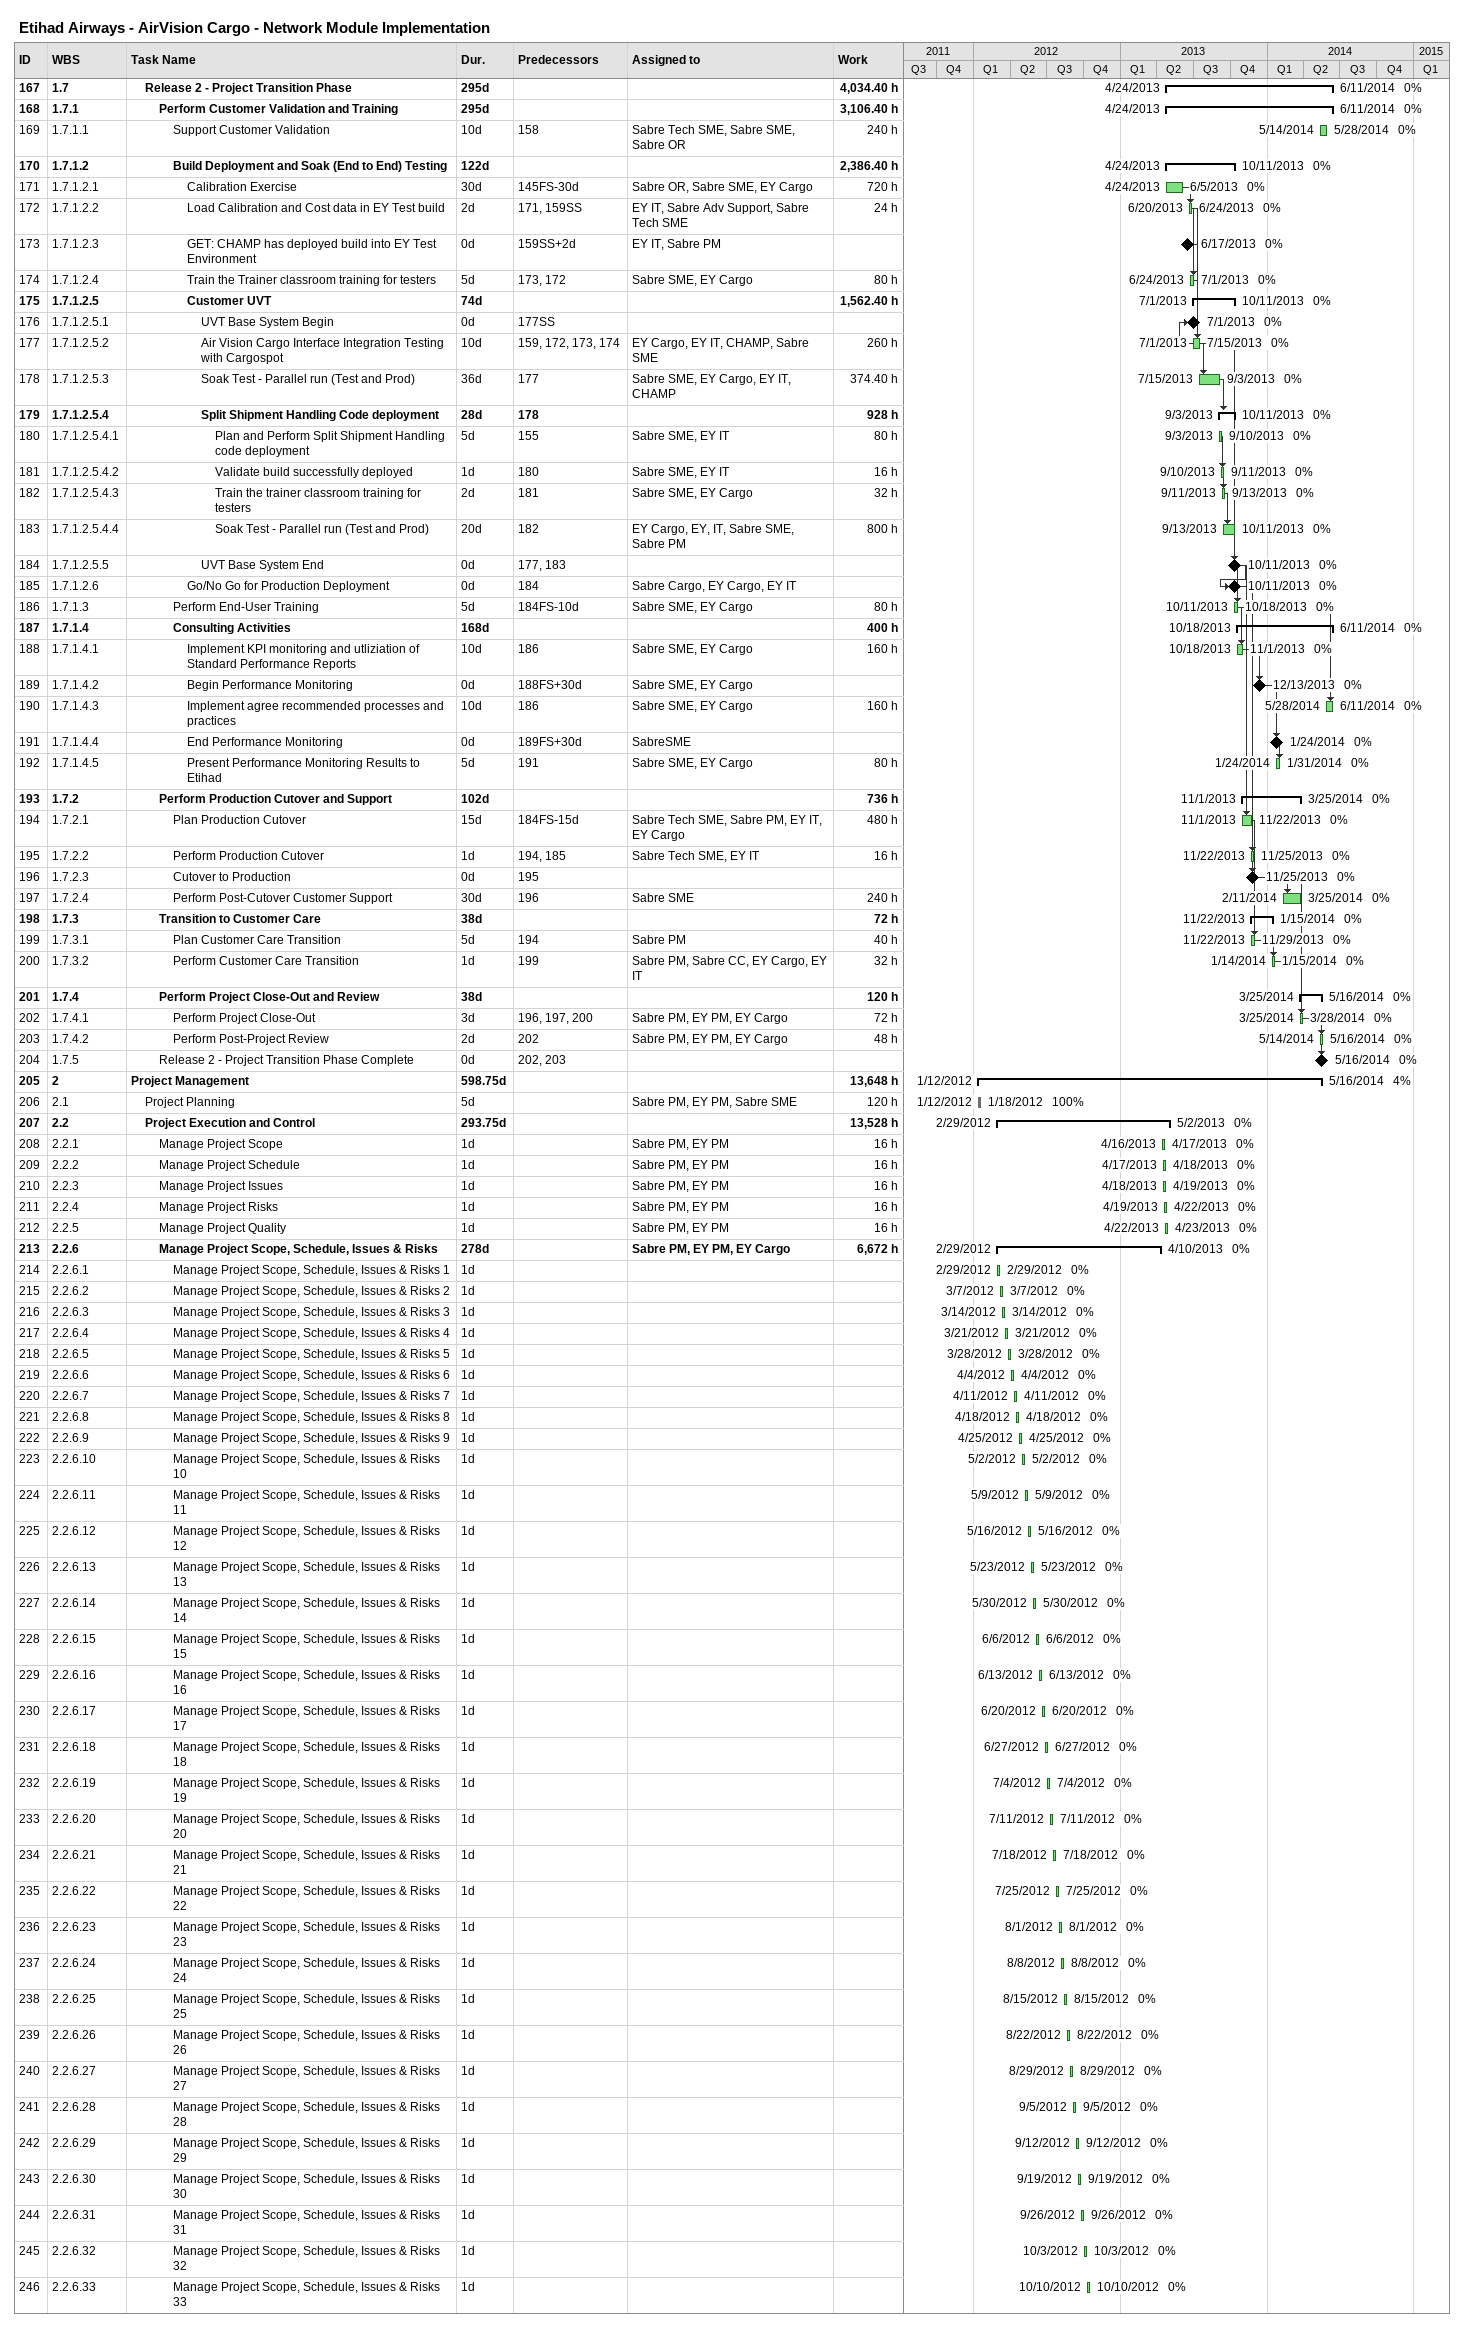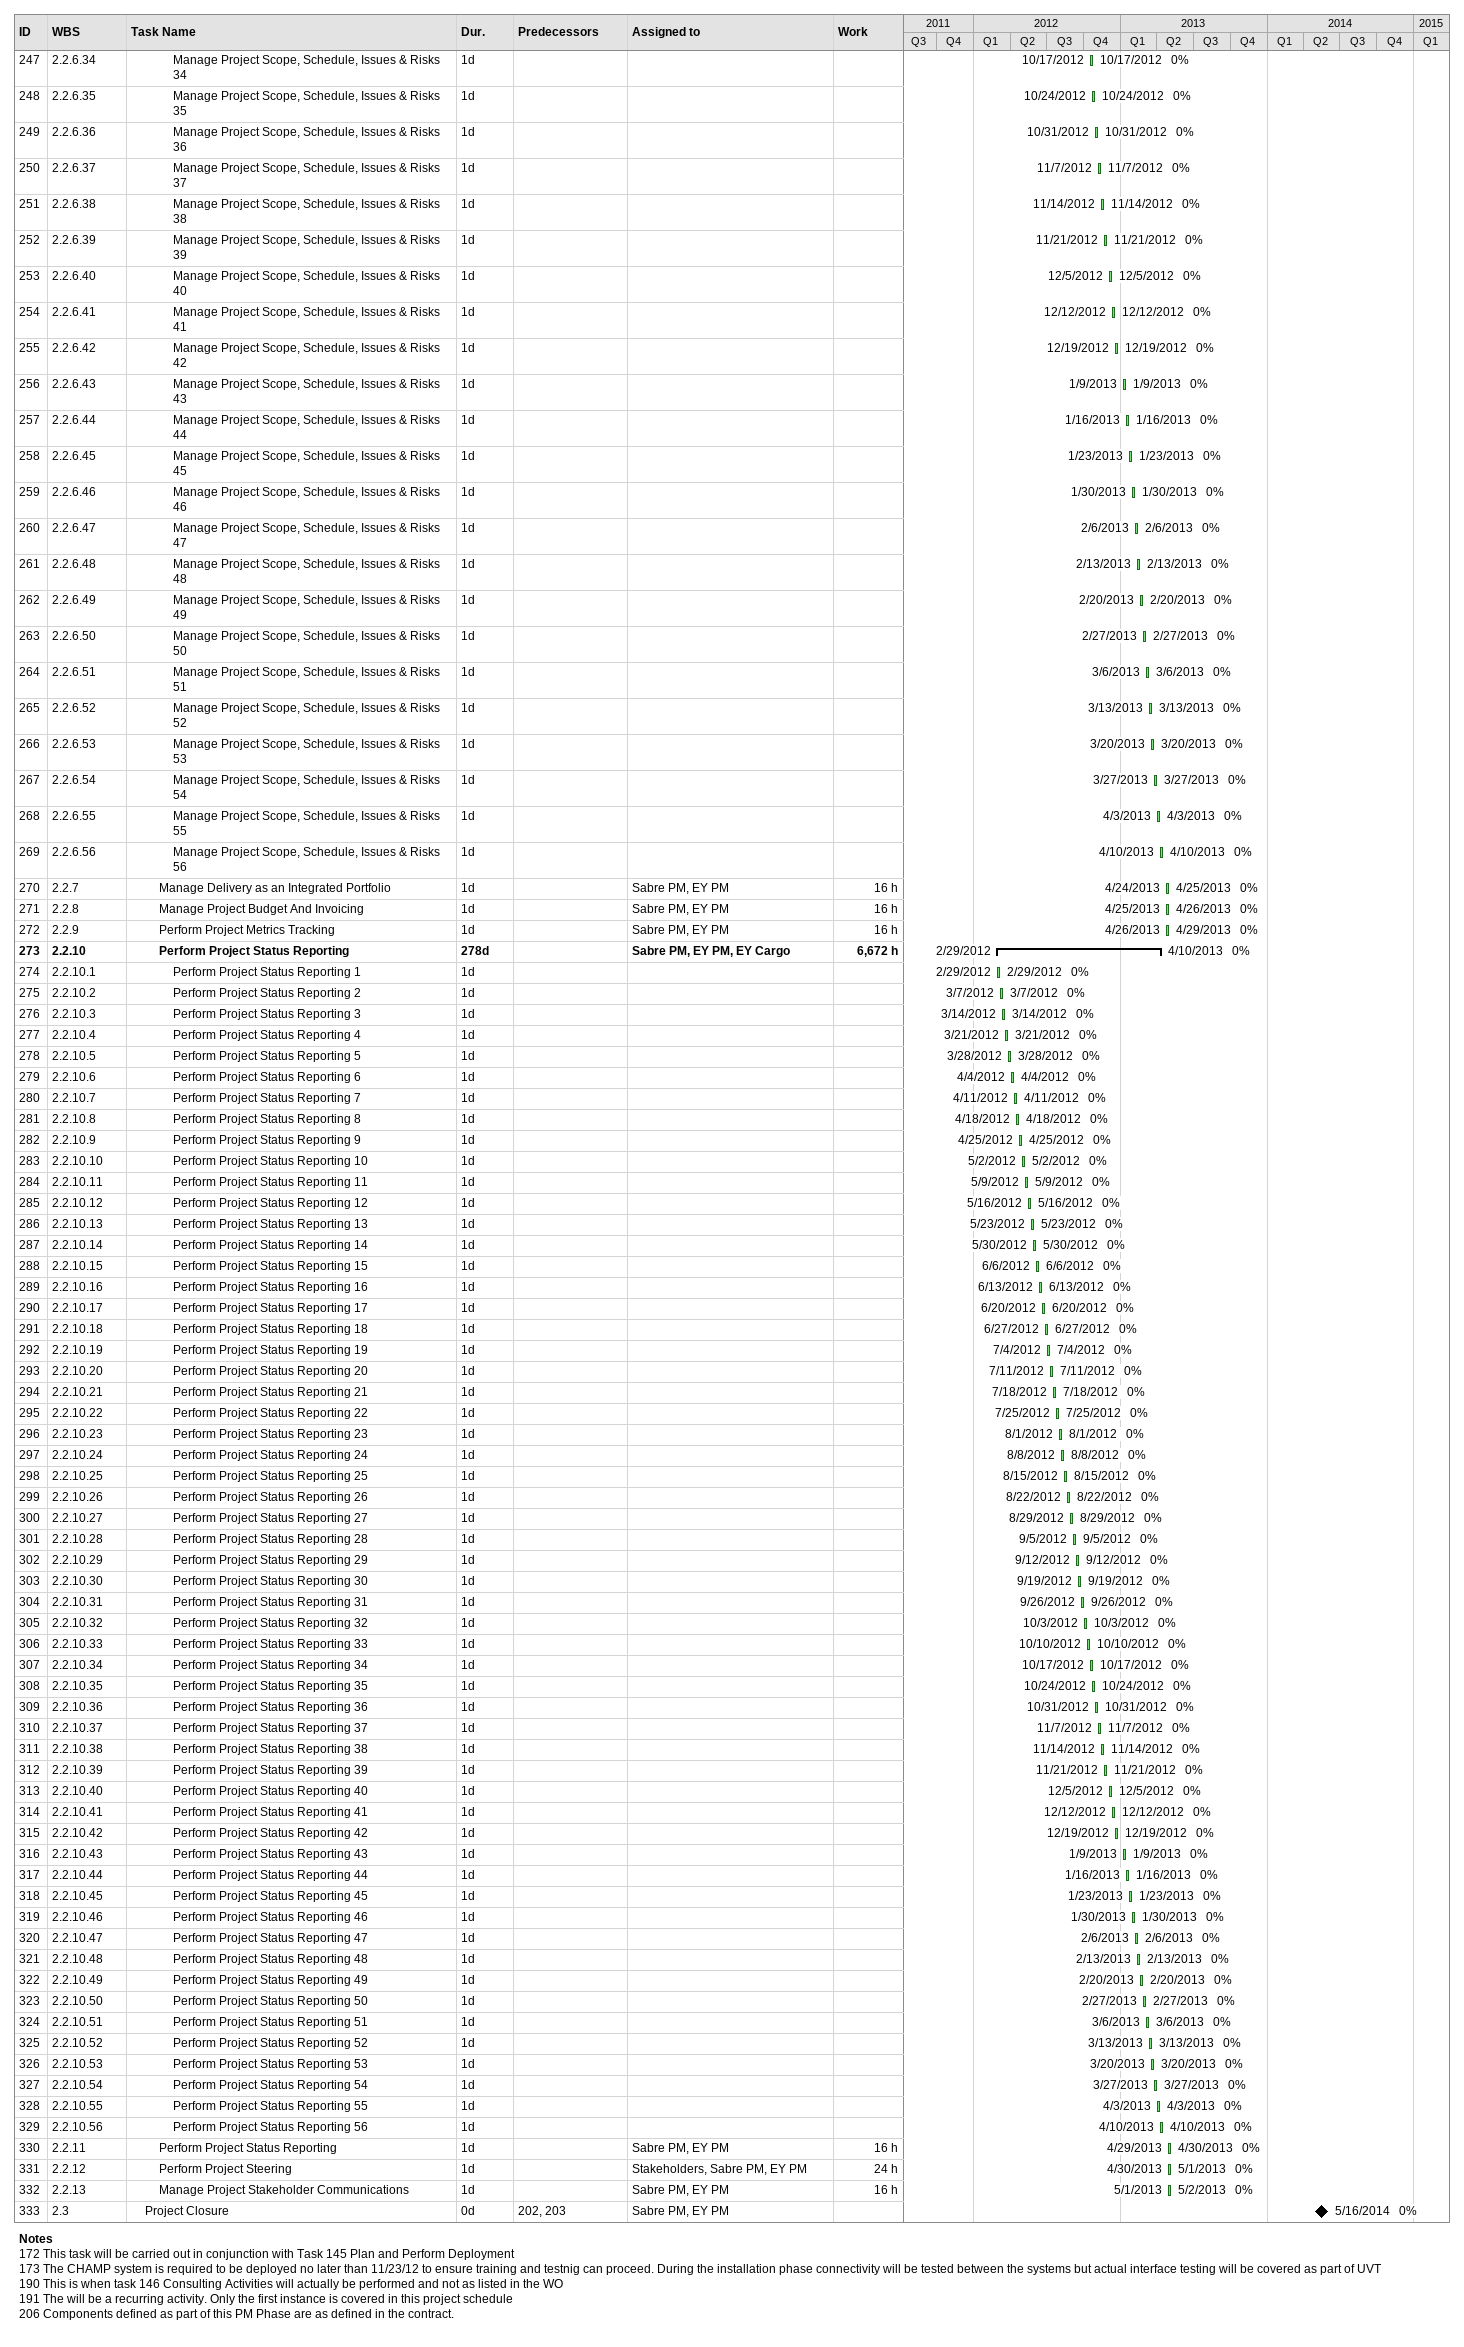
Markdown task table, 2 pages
Etihad Airways - AirVision Cargo - Network Module Implementation

| ID | WBS | Task | Duration | Start | Finish | Predecessors | Resources | % complete | Work (h) |
|---|---|---|---|---|---|---|---|---|---|
| 167 | 1.7 | **Release 2 - Project Transition Phase** | 295d | 2013-04-24 | 2014-06-11 |  |  | 0 | 4034.40 |
| 168 | 1.7.1 | **Perform Customer Validation and Training** | 295d | 2013-04-24 | 2014-06-11 |  |  | 0 | 3106.40 |
| 169 | 1.7.1.1 | Support Customer Validation | 10d | 2014-05-14 | 2014-05-28 | 158 | Sabre Tech SME, Sabre SME, Sabre OR | 0 | 240 |
| 170 | 1.7.1.2 | **Build Deployment and Soak (End to End) Testing** | 122d | 2013-04-24 | 2013-10-11 |  |  | 0 | 2386.40 |
| 171 | 1.7.1.2.1 | Calibration Exercise | 30d | 2013-04-24 | 2013-06-05 | 145FS-30d | Sabre OR, Sabre SME, EY Cargo | 0 | 720 |
| 172 | 1.7.1.2.2 | Load Calibration and Cost data in EY Test build | 2d | 2013-06-20 | 2013-06-24 | 171, 159SS | EY IT, Sabre Adv Support, Sabre Tech SME | 0 | 24 |
| 173 | 1.7.1.2.3 | GET: CHAMP has deployed build into EY Test Environment | 0d | 2013-06-17 | 2013-06-17 | 159SS+2d | EY IT, Sabre PM | 0 |  |
| 174 | 1.7.1.2.4 | Train the Trainer classroom training for testers | 5d | 2013-06-24 | 2013-07-01 | 173, 172 | Sabre SME, EY Cargo | 0 | 80 |
| 175 | 1.7.1.2.5 | **Customer UVT** | 74d | 2013-07-01 | 2013-10-11 |  |  | 0 | 1562.40 |
| 176 | 1.7.1.2.5.1 | UVT Base System Begin | 0d | 2013-07-01 | 2013-07-01 | 177SS |  | 0 |  |
| 177 | 1.7.1.2.5.2 | Air Vision Cargo Interface Integration Testing with Cargospot | 10d | 2013-07-01 | 2013-07-15 | 159, 172, 173, 174 | EY Cargo, EY IT, CHAMP, Sabre SME | 0 | 260 |
| 178 | 1.7.1.2.5.3 | Soak Test - Parallel run (Test and Prod) | 36d | 2013-07-15 | 2013-09-03 | 177 | Sabre SME, EY Cargo, EY IT, CHAMP | 0 | 374.40 |
| 179 | 1.7.1.2.5.4 | **Split Shipment Handling Code deployment** | 28d | 2013-09-03 | 2013-10-11 | 178 |  | 0 | 928 |
| 180 | 1.7.1.2.5.4.1 | Plan and Perform Split Shipment Handling code deployment | 5d | 2013-09-03 | 2013-09-10 | 155 | Sabre SME, EY IT | 0 | 80 |
| 181 | 1.7.1.2.5.4.2 | Validate build successfully deployed | 1d | 2013-09-10 | 2013-09-11 | 180 | Sabre SME, EY IT | 0 | 16 |
| 182 | 1.7.1.2.5.4.3 | Train the trainer classroom training for testers | 2d | 2013-09-11 | 2013-09-13 | 181 | Sabre SME, EY Cargo | 0 | 32 |
| 183 | 1.7.1.2.5.4.4 | Soak Test - Parallel run (Test and Prod) | 20d | 2013-09-13 | 2013-10-11 | 182 | EY Cargo, EY, IT, Sabre SME, Sabre PM | 0 | 800 |
| 184 | 1.7.1.2.5.5 | UVT Base System End | 0d | 2013-10-11 | 2013-10-11 | 177, 183 |  | 0 |  |
| 185 | 1.7.1.2.6 | Go/No Go for Production Deployment | 0d | 2013-10-11 | 2013-10-11 | 184 | Sabre Cargo, EY Cargo, EY IT | 0 |  |
| 186 | 1.7.1.3 | Perform End-User Training | 5d | 2013-10-11 | 2013-10-18 | 184FS-10d | Sabre SME, EY Cargo | 0 | 80 |
| 187 | 1.7.1.4 | **Consulting Activities** | 168d | 2013-10-18 | 2014-06-11 |  |  | 0 | 400 |
| 188 | 1.7.1.4.1 | Implement KPI monitoring and utliziation of Standard Performance Reports | 10d | 2013-10-18 | 2013-11-01 | 186 | Sabre SME, EY Cargo | 0 | 160 |
| 189 | 1.7.1.4.2 | Begin Performance Monitoring | 0d | 2013-12-13 | 2013-12-13 | 188FS+30d | Sabre SME, EY Cargo | 0 |  |
| 190 | 1.7.1.4.3 | Implement agree recommended processes and practices | 10d | 2014-05-28 | 2014-06-11 | 186 | Sabre SME, EY Cargo | 0 | 160 |
| 191 | 1.7.1.4.4 | End Performance Monitoring | 0d | 2014-01-24 | 2014-01-24 | 189FS+30d | SabreSME | 0 |  |
| 192 | 1.7.1.4.5 | Present Performance Monitoring Results to Etihad | 5d | 2014-01-24 | 2014-01-31 | 191 | Sabre SME, EY Cargo | 0 | 80 |
| 193 | 1.7.2 | **Perform Production Cutover and Support** | 102d | 2013-11-01 | 2014-03-25 |  |  | 0 | 736 |
| 194 | 1.7.2.1 | Plan Production Cutover | 15d | 2013-11-01 | 2013-11-22 | 184FS-15d | Sabre Tech SME, Sabre PM, EY IT, EY Cargo | 0 | 480 |
| 195 | 1.7.2.2 | Perform Production Cutover | 1d | 2013-11-22 | 2013-11-25 | 194, 185 | Sabre Tech SME, EY IT | 0 | 16 |
| 196 | 1.7.2.3 | Cutover to Production | 0d | 2013-11-25 | 2013-11-25 | 195 |  | 0 |  |
| 197 | 1.7.2.4 | Perform Post-Cutover Customer Support | 30d | 2014-02-11 | 2014-03-25 | 196 | Sabre SME | 0 | 240 |
| 198 | 1.7.3 | **Transition to Customer Care** | 38d | 2013-11-22 | 2014-01-15 |  |  | 0 | 72 |
| 199 | 1.7.3.1 | Plan Customer Care Transition | 5d | 2013-11-22 | 2013-11-29 | 194 | Sabre PM | 0 | 40 |
| 200 | 1.7.3.2 | Perform Customer Care Transition | 1d | 2014-01-14 | 2014-01-15 | 199 | Sabre PM, Sabre CC, EY Cargo, EY IT | 0 | 32 |
| 201 | 1.7.4 | **Perform Project Close-Out and Review** | 38d | 2014-03-25 | 2014-05-16 |  |  | 0 | 120 |
| 202 | 1.7.4.1 | Perform Project Close-Out | 3d | 2014-03-25 | 2014-03-28 | 196, 197, 200 | Sabre PM, EY PM, EY Cargo | 0 | 72 |
| 203 | 1.7.4.2 | Perform Post-Project Review | 2d | 2014-05-14 | 2014-05-16 | 202 | Sabre PM, EY PM, EY Cargo | 0 | 48 |
| 204 | 1.7.5 | Release 2 - Project Transition Phase Complete | 0d | 2014-05-16 | 2014-05-16 | 202, 203 |  | 0 |  |
| 205 | 2 | **Project Management** | 598.75d | 2012-01-12 | 2014-05-16 |  |  | 4 | 13648 |
| 206 | 2.1 | Project Planning | 5d | 2012-01-12 | 2012-01-18 |  | Sabre PM, EY PM, Sabre SME | 100 | 120 |
| 207 | 2.2 | **Project Execution and Control** | 293.75d | 2012-02-29 | 2013-05-02 |  |  | 0 | 13528 |
| 208 | 2.2.1 | Manage Project Scope | 1d | 2013-04-16 | 2013-04-17 |  | Sabre PM, EY PM | 0 | 16 |
| 209 | 2.2.2 | Manage Project Schedule | 1d | 2013-04-17 | 2013-04-18 |  | Sabre PM, EY PM | 0 | 16 |
| 210 | 2.2.3 | Manage Project Issues | 1d | 2013-04-18 | 2013-04-19 |  | Sabre PM, EY PM | 0 | 16 |
| 211 | 2.2.4 | Manage Project Risks | 1d | 2013-04-19 | 2013-04-22 |  | Sabre PM, EY PM | 0 | 16 |
| 212 | 2.2.5 | Manage Project Quality | 1d | 2013-04-22 | 2013-04-23 |  | Sabre PM, EY PM | 0 | 16 |
| 213 | 2.2.6 | **Manage Project Scope, Schedule, Issues & Risks** | 278d | 2012-02-29 | 2013-04-10 |  | Sabre PM, EY PM, EY Cargo | 0 | 6672 |
| 214 | 2.2.6.1 | Manage Project Scope, Schedule, Issues & Risks 1 | 1d | 2012-02-29 | 2012-02-29 |  |  | 0 |  |
| 215 | 2.2.6.2 | Manage Project Scope, Schedule, Issues & Risks 2 | 1d | 2012-03-07 | 2012-03-07 |  |  | 0 |  |
| 216 | 2.2.6.3 | Manage Project Scope, Schedule, Issues & Risks 3 | 1d | 2012-03-14 | 2012-03-14 |  |  | 0 |  |
| 217 | 2.2.6.4 | Manage Project Scope, Schedule, Issues & Risks 4 | 1d | 2012-03-21 | 2012-03-21 |  |  | 0 |  |
| 218 | 2.2.6.5 | Manage Project Scope, Schedule, Issues & Risks 5 | 1d | 2012-03-28 | 2012-03-28 |  |  | 0 |  |
| 219 | 2.2.6.6 | Manage Project Scope, Schedule, Issues & Risks 6 | 1d | 2012-04-04 | 2012-04-04 |  |  | 0 |  |
| 220 | 2.2.6.7 | Manage Project Scope, Schedule, Issues & Risks 7 | 1d | 2012-04-11 | 2012-04-11 |  |  | 0 |  |
| 221 | 2.2.6.8 | Manage Project Scope, Schedule, Issues & Risks 8 | 1d | 2012-04-18 | 2012-04-18 |  |  | 0 |  |
| 222 | 2.2.6.9 | Manage Project Scope, Schedule, Issues & Risks 9 | 1d | 2012-04-25 | 2012-04-25 |  |  | 0 |  |
| 223 | 2.2.6.10 | Manage Project Scope, Schedule, Issues & Risks 10 | 1d | 2012-05-02 | 2012-05-02 |  |  | 0 |  |
| 224 | 2.2.6.11 | Manage Project Scope, Schedule, Issues & Risks 11 | 1d | 2012-05-09 | 2012-05-09 |  |  | 0 |  |
| 225 | 2.2.6.12 | Manage Project Scope, Schedule, Issues & Risks 12 | 1d | 2012-05-16 | 2012-05-16 |  |  | 0 |  |
| 226 | 2.2.6.13 | Manage Project Scope, Schedule, Issues & Risks 13 | 1d | 2012-05-23 | 2012-05-23 |  |  | 0 |  |
| 227 | 2.2.6.14 | Manage Project Scope, Schedule, Issues & Risks 14 | 1d | 2012-05-30 | 2012-05-30 |  |  | 0 |  |
| 228 | 2.2.6.15 | Manage Project Scope, Schedule, Issues & Risks 15 | 1d | 2012-06-06 | 2012-06-06 |  |  | 0 |  |
| 229 | 2.2.6.16 | Manage Project Scope, Schedule, Issues & Risks 16 | 1d | 2012-06-13 | 2012-06-13 |  |  | 0 |  |
| 230 | 2.2.6.17 | Manage Project Scope, Schedule, Issues & Risks 17 | 1d | 2012-06-20 | 2012-06-20 |  |  | 0 |  |
| 231 | 2.2.6.18 | Manage Project Scope, Schedule, Issues & Risks 18 | 1d | 2012-06-27 | 2012-06-27 |  |  | 0 |  |
| 232 | 2.2.6.19 | Manage Project Scope, Schedule, Issues & Risks 19 | 1d | 2012-07-04 | 2012-07-04 |  |  | 0 |  |
| 233 | 2.2.6.20 | Manage Project Scope, Schedule, Issues & Risks 20 | 1d | 2012-07-11 | 2012-07-11 |  |  | 0 |  |
| 234 | 2.2.6.21 | Manage Project Scope, Schedule, Issues & Risks 21 | 1d | 2012-07-18 | 2012-07-18 |  |  | 0 |  |
| 235 | 2.2.6.22 | Manage Project Scope, Schedule, Issues & Risks 22 | 1d | 2012-07-25 | 2012-07-25 |  |  | 0 |  |
| 236 | 2.2.6.23 | Manage Project Scope, Schedule, Issues & Risks 23 | 1d | 2012-08-01 | 2012-08-01 |  |  | 0 |  |
| 237 | 2.2.6.24 | Manage Project Scope, Schedule, Issues & Risks 24 | 1d | 2012-08-08 | 2012-08-08 |  |  | 0 |  |
| 238 | 2.2.6.25 | Manage Project Scope, Schedule, Issues & Risks 25 | 1d | 2012-08-15 | 2012-08-15 |  |  | 0 |  |
| 239 | 2.2.6.26 | Manage Project Scope, Schedule, Issues & Risks 26 | 1d | 2012-08-22 | 2012-08-22 |  |  | 0 |  |
| 240 | 2.2.6.27 | Manage Project Scope, Schedule, Issues & Risks 27 | 1d | 2012-08-29 | 2012-08-29 |  |  | 0 |  |
| 241 | 2.2.6.28 | Manage Project Scope, Schedule, Issues & Risks 28 | 1d | 2012-09-05 | 2012-09-05 |  |  | 0 |  |
| 242 | 2.2.6.29 | Manage Project Scope, Schedule, Issues & Risks 29 | 1d | 2012-09-12 | 2012-09-12 |  |  | 0 |  |
| 243 | 2.2.6.30 | Manage Project Scope, Schedule, Issues & Risks 30 | 1d | 2012-09-19 | 2012-09-19 |  |  | 0 |  |
| 244 | 2.2.6.31 | Manage Project Scope, Schedule, Issues & Risks 31 | 1d | 2012-09-26 | 2012-09-26 |  |  | 0 |  |
| 245 | 2.2.6.32 | Manage Project Scope, Schedule, Issues & Risks 32 | 1d | 2012-10-03 | 2012-10-03 |  |  | 0 |  |
| 246 | 2.2.6.33 | Manage Project Scope, Schedule, Issues & Risks 33 | 1d | 2012-10-10 | 2012-10-10 |  |  | 0 |  |
| 247 | 2.2.6.34 | Manage Project Scope, Schedule, Issues & Risks 34 | 1d | 2012-10-17 | 2012-10-17 |  |  | 0 |  |
| 248 | 2.2.6.35 | Manage Project Scope, Schedule, Issues & Risks 35 | 1d | 2012-10-24 | 2012-10-24 |  |  | 0 |  |
| 249 | 2.2.6.36 | Manage Project Scope, Schedule, Issues & Risks 36 | 1d | 2012-10-31 | 2012-10-31 |  |  | 0 |  |
| 250 | 2.2.6.37 | Manage Project Scope, Schedule, Issues & Risks 37 | 1d | 2012-11-07 | 2012-11-07 |  |  | 0 |  |
| 251 | 2.2.6.38 | Manage Project Scope, Schedule, Issues & Risks 38 | 1d | 2012-11-14 | 2012-11-14 |  |  | 0 |  |
| 252 | 2.2.6.39 | Manage Project Scope, Schedule, Issues & Risks 39 | 1d | 2012-11-21 | 2012-11-21 |  |  | 0 |  |
| 253 | 2.2.6.40 | Manage Project Scope, Schedule, Issues & Risks 40 | 1d | 2012-12-05 | 2012-12-05 |  |  | 0 |  |
| 254 | 2.2.6.41 | Manage Project Scope, Schedule, Issues & Risks 41 | 1d | 2012-12-12 | 2012-12-12 |  |  | 0 |  |
| 255 | 2.2.6.42 | Manage Project Scope, Schedule, Issues & Risks 42 | 1d | 2012-12-19 | 2012-12-19 |  |  | 0 |  |
| 256 | 2.2.6.43 | Manage Project Scope, Schedule, Issues & Risks 43 | 1d | 2013-01-09 | 2013-01-09 |  |  | 0 |  |
| 257 | 2.2.6.44 | Manage Project Scope, Schedule, Issues & Risks 44 | 1d | 2013-01-16 | 2013-01-16 |  |  | 0 |  |
| 258 | 2.2.6.45 | Manage Project Scope, Schedule, Issues & Risks 45 | 1d | 2013-01-23 | 2013-01-23 |  |  | 0 |  |
| 259 | 2.2.6.46 | Manage Project Scope, Schedule, Issues & Risks 46 | 1d | 2013-01-30 | 2013-01-30 |  |  | 0 |  |
| 260 | 2.2.6.47 | Manage Project Scope, Schedule, Issues & Risks 47 | 1d | 2013-02-06 | 2013-02-06 |  |  | 0 |  |
| 261 | 2.2.6.48 | Manage Project Scope, Schedule, Issues & Risks 48 | 1d | 2013-02-13 | 2013-02-13 |  |  | 0 |  |
| 262 | 2.2.6.49 | Manage Project Scope, Schedule, Issues & Risks 49 | 1d | 2013-02-20 | 2013-02-20 |  |  | 0 |  |
| 263 | 2.2.6.50 | Manage Project Scope, Schedule, Issues & Risks 50 | 1d | 2013-02-27 | 2013-02-27 |  |  | 0 |  |
| 264 | 2.2.6.51 | Manage Project Scope, Schedule, Issues & Risks 51 | 1d | 2013-03-06 | 2013-03-06 |  |  | 0 |  |
| 265 | 2.2.6.52 | Manage Project Scope, Schedule, Issues & Risks 52 | 1d | 2013-03-13 | 2013-03-13 |  |  | 0 |  |
| 266 | 2.2.6.53 | Manage Project Scope, Schedule, Issues & Risks 53 | 1d | 2013-03-20 | 2013-03-20 |  |  | 0 |  |
| 267 | 2.2.6.54 | Manage Project Scope, Schedule, Issues & Risks 54 | 1d | 2013-03-27 | 2013-03-27 |  |  | 0 |  |
| 268 | 2.2.6.55 | Manage Project Scope, Schedule, Issues & Risks 55 | 1d | 2013-04-03 | 2013-04-03 |  |  | 0 |  |
| 269 | 2.2.6.56 | Manage Project Scope, Schedule, Issues & Risks 56 | 1d | 2013-04-10 | 2013-04-10 |  |  | 0 |  |
| 270 | 2.2.7 | Manage Delivery as an Integrated Portfolio | 1d | 2013-04-24 | 2013-04-25 |  | Sabre PM, EY PM | 0 | 16 |
| 271 | 2.2.8 | Manage Project Budget And Invoicing | 1d | 2013-04-25 | 2013-04-26 |  | Sabre PM, EY PM | 0 | 16 |
| 272 | 2.2.9 | Perform Project Metrics Tracking | 1d | 2013-04-26 | 2013-04-29 |  | Sabre PM, EY PM | 0 | 16 |
| 273 | 2.2.10 | **Perform Project Status Reporting** | 278d | 2012-02-29 | 2013-04-10 |  | Sabre PM, EY PM, EY Cargo | 0 | 6672 |
| 274 | 2.2.10.1 | Perform Project Status Reporting 1 | 1d | 2012-02-29 | 2012-02-29 |  |  | 0 |  |
| 275 | 2.2.10.2 | Perform Project Status Reporting 2 | 1d | 2012-03-07 | 2012-03-07 |  |  | 0 |  |
| 276 | 2.2.10.3 | Perform Project Status Reporting 3 | 1d | 2012-03-14 | 2012-03-14 |  |  | 0 |  |
| 277 | 2.2.10.4 | Perform Project Status Reporting 4 | 1d | 2012-03-21 | 2012-03-21 |  |  | 0 |  |
| 278 | 2.2.10.5 | Perform Project Status Reporting 5 | 1d | 2012-03-28 | 2012-03-28 |  |  | 0 |  |
| 279 | 2.2.10.6 | Perform Project Status Reporting 6 | 1d | 2012-04-04 | 2012-04-04 |  |  | 0 |  |
| 280 | 2.2.10.7 | Perform Project Status Reporting 7 | 1d | 2012-04-11 | 2012-04-11 |  |  | 0 |  |
| 281 | 2.2.10.8 | Perform Project Status Reporting 8 | 1d | 2012-04-18 | 2012-04-18 |  |  | 0 |  |
| 282 | 2.2.10.9 | Perform Project Status Reporting 9 | 1d | 2012-04-25 | 2012-04-25 |  |  | 0 |  |
| 283 | 2.2.10.10 | Perform Project Status Reporting 10 | 1d | 2012-05-02 | 2012-05-02 |  |  | 0 |  |
| 284 | 2.2.10.11 | Perform Project Status Reporting 11 | 1d | 2012-05-09 | 2012-05-09 |  |  | 0 |  |
| 285 | 2.2.10.12 | Perform Project Status Reporting 12 | 1d | 2012-05-16 | 2012-05-16 |  |  | 0 |  |
| 286 | 2.2.10.13 | Perform Project Status Reporting 13 | 1d | 2012-05-23 | 2012-05-23 |  |  | 0 |  |
| 287 | 2.2.10.14 | Perform Project Status Reporting 14 | 1d | 2012-05-30 | 2012-05-30 |  |  | 0 |  |
| 288 | 2.2.10.15 | Perform Project Status Reporting 15 | 1d | 2012-06-06 | 2012-06-06 |  |  | 0 |  |
| 289 | 2.2.10.16 | Perform Project Status Reporting 16 | 1d | 2012-06-13 | 2012-06-13 |  |  | 0 |  |
| 290 | 2.2.10.17 | Perform Project Status Reporting 17 | 1d | 2012-06-20 | 2012-06-20 |  |  | 0 |  |
| 291 | 2.2.10.18 | Perform Project Status Reporting 18 | 1d | 2012-06-27 | 2012-06-27 |  |  | 0 |  |
| 292 | 2.2.10.19 | Perform Project Status Reporting 19 | 1d | 2012-07-04 | 2012-07-04 |  |  | 0 |  |
| 293 | 2.2.10.20 | Perform Project Status Reporting 20 | 1d | 2012-07-11 | 2012-07-11 |  |  | 0 |  |
| 294 | 2.2.10.21 | Perform Project Status Reporting 21 | 1d | 2012-07-18 | 2012-07-18 |  |  | 0 |  |
| 295 | 2.2.10.22 | Perform Project Status Reporting 22 | 1d | 2012-07-25 | 2012-07-25 |  |  | 0 |  |
| 296 | 2.2.10.23 | Perform Project Status Reporting 23 | 1d | 2012-08-01 | 2012-08-01 |  |  | 0 |  |
| 297 | 2.2.10.24 | Perform Project Status Reporting 24 | 1d | 2012-08-08 | 2012-08-08 |  |  | 0 |  |
| 298 | 2.2.10.25 | Perform Project Status Reporting 25 | 1d | 2012-08-15 | 2012-08-15 |  |  | 0 |  |
| 299 | 2.2.10.26 | Perform Project Status Reporting 26 | 1d | 2012-08-22 | 2012-08-22 |  |  | 0 |  |
| 300 | 2.2.10.27 | Perform Project Status Reporting 27 | 1d | 2012-08-29 | 2012-08-29 |  |  | 0 |  |
| 301 | 2.2.10.28 | Perform Project Status Reporting 28 | 1d | 2012-09-05 | 2012-09-05 |  |  | 0 |  |
| 302 | 2.2.10.29 | Perform Project Status Reporting 29 | 1d | 2012-09-12 | 2012-09-12 |  |  | 0 |  |
| 303 | 2.2.10.30 | Perform Project Status Reporting 30 | 1d | 2012-09-19 | 2012-09-19 |  |  | 0 |  |
| 304 | 2.2.10.31 | Perform Project Status Reporting 31 | 1d | 2012-09-26 | 2012-09-26 |  |  | 0 |  |
| 305 | 2.2.10.32 | Perform Project Status Reporting 32 | 1d | 2012-10-03 | 2012-10-03 |  |  | 0 |  |
| 306 | 2.2.10.33 | Perform Project Status Reporting 33 | 1d | 2012-10-10 | 2012-10-10 |  |  | 0 |  |
| 307 | 2.2.10.34 | Perform Project Status Reporting 34 | 1d | 2012-10-17 | 2012-10-17 |  |  | 0 |  |
| 308 | 2.2.10.35 | Perform Project Status Reporting 35 | 1d | 2012-10-24 | 2012-10-24 |  |  | 0 |  |
| 309 | 2.2.10.36 | Perform Project Status Reporting 36 | 1d | 2012-10-31 | 2012-10-31 |  |  | 0 |  |
| 310 | 2.2.10.37 | Perform Project Status Reporting 37 | 1d | 2012-11-07 | 2012-11-07 |  |  | 0 |  |
| 311 | 2.2.10.38 | Perform Project Status Reporting 38 | 1d | 2012-11-14 | 2012-11-14 |  |  | 0 |  |
| 312 | 2.2.10.39 | Perform Project Status Reporting 39 | 1d | 2012-11-21 | 2012-11-21 |  |  | 0 |  |
| 313 | 2.2.10.40 | Perform Project Status Reporting 40 | 1d | 2012-12-05 | 2012-12-05 |  |  | 0 |  |
| 314 | 2.2.10.41 | Perform Project Status Reporting 41 | 1d | 2012-12-12 | 2012-12-12 |  |  | 0 |  |
| 315 | 2.2.10.42 | Perform Project Status Reporting 42 | 1d | 2012-12-19 | 2012-12-19 |  |  | 0 |  |
| 316 | 2.2.10.43 | Perform Project Status Reporting 43 | 1d | 2013-01-09 | 2013-01-09 |  |  | 0 |  |
| 317 | 2.2.10.44 | Perform Project Status Reporting 44 | 1d | 2013-01-16 | 2013-01-16 |  |  | 0 |  |
| 318 | 2.2.10.45 | Perform Project Status Reporting 45 | 1d | 2013-01-23 | 2013-01-23 |  |  | 0 |  |
| 319 | 2.2.10.46 | Perform Project Status Reporting 46 | 1d | 2013-01-30 | 2013-01-30 |  |  | 0 |  |
| 320 | 2.2.10.47 | Perform Project Status Reporting 47 | 1d | 2013-02-06 | 2013-02-06 |  |  | 0 |  |
| 321 | 2.2.10.48 | Perform Project Status Reporting 48 | 1d | 2013-02-13 | 2013-02-13 |  |  | 0 |  |
| 322 | 2.2.10.49 | Perform Project Status Reporting 49 | 1d | 2013-02-20 | 2013-02-20 |  |  | 0 |  |
| 323 | 2.2.10.50 | Perform Project Status Reporting 50 | 1d | 2013-02-27 | 2013-02-27 |  |  | 0 |  |
| 324 | 2.2.10.51 | Perform Project Status Reporting 51 | 1d | 2013-03-06 | 2013-03-06 |  |  | 0 |  |
| 325 | 2.2.10.52 | Perform Project Status Reporting 52 | 1d | 2013-03-13 | 2013-03-13 |  |  | 0 |  |
| 326 | 2.2.10.53 | Perform Project Status Reporting 53 | 1d | 2013-03-20 | 2013-03-20 |  |  | 0 |  |
| 327 | 2.2.10.54 | Perform Project Status Reporting 54 | 1d | 2013-03-27 | 2013-03-27 |  |  | 0 |  |
| 328 | 2.2.10.55 | Perform Project Status Reporting 55 | 1d | 2013-04-03 | 2013-04-03 |  |  | 0 |  |
| 329 | 2.2.10.56 | Perform Project Status Reporting 56 | 1d | 2013-04-10 | 2013-04-10 |  |  | 0 |  |
| 330 | 2.2.11 | Perform Project Status Reporting | 1d | 2013-04-29 | 2013-04-30 |  | Sabre PM, EY PM | 0 | 16 |
| 331 | 2.2.12 | Perform Project Steering | 1d | 2013-04-30 | 2013-05-01 |  | Stakeholders, Sabre PM, EY PM | 0 | 24 |
| 332 | 2.2.13 | Manage Project Stakeholder Communications | 1d | 2013-05-01 | 2013-05-02 |  | Sabre PM, EY PM | 0 | 16 |
| 333 | 2.3 | Project Closure | 0d | 2014-05-16 | 2014-05-16 | 202, 203 | Sabre PM, EY PM | 0 |  |

Notes
- 172: This task will be carried out in conjunction with Task 145 Plan and Perform Deployment
- 173: The CHAMP system is required to be deployed no later than 11/23/12 to ensure training and testnig can proceed. During the installation phase connectivity will be tested between the systems but actual interface testing will be covered as part of UVT
- 190: This is when task 146 Consulting Activities will actually be performed and not as listed in the WO
- 191: The will be a recurring activity. Only the first instance is covered in this project schedule
- 206: Components defined as part of this PM Phase are as defined in the contract.
